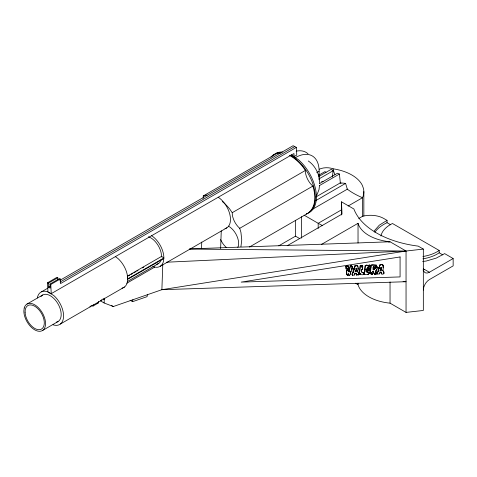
<?xml version="1.0" encoding="UTF-8"?>
<svg xmlns="http://www.w3.org/2000/svg" width="477" height="477" viewBox="0 0 477 477"><rect width="100%" height="100%" fill="white"/><g stroke="black" fill="none" stroke-linecap="round" stroke-linejoin="round"><path stroke-width="0.72" d="M353.916 272.003L353.785 271.622L352.652 272.677L352.145 274.77L352.783 273.065L353.916 272.003L353.183 271.95L354.178 269.487L353.785 268.485L354.649 269.016L354.202 267.573L354.494 266.345L355.15 265.641L357.219 265.504L357.774 266.047L358.269 268.456L357.655 271.842L358.549 272.486M383.216 267.639L383.055 265.689M383.18 266.798L383.264 268.831L382.751 270.733L383.645 271.383M355.472 283.201L358.03 284.68A39.042 22.544 0 0 0 390.043 303.157L406.046 312.399L423.337 310.461L423.337 249.089L406.046 251.027L161.882 289.694L113.317 306.532L104.129 302.978L104.302 298.149M162.776 264.598L161.882 289.694L406.046 281.71L403.083 281.639M201.509 248.744L201.747 242.101M220.63 248.547L221.256 230.838M348.753 267.019L348.001 265.898L346.624 265.981L345.908 266.524L346.91 274.4M346.177 268.694L345.908 266.524M346.803 268.187L346.934 267.913L347.256 268.557M346.934 268.569L346.827 267.919M346.743 271.86C345.241 275.211 349.832 277.274 350.78 273.601L350.577 271.24L350.535 271.818M347.131 270.805L347.28 269.362L347.602 269.35L347.131 270.805L347.393 269.684L347.524 270.071M348.699 267.299L348.52 271.157L349.033 271.973L349.748 267.43L350.261 266.196L351.102 265.671L352.086 266.512L352.247 268.605L352.104 268.968L351.483 268.819C351.698 269.445 352.08 270.083 351.108 271.437L350.714 271.628M348.651 271.544L348.621 266.637M348.776 274.496C348.92 273.601 347.53 274.883 348.544 274.68L348.639 274.108L347.989 274.227L348.24 273.858L348.544 274.68M350.404 271.431L350.78 273.601M351.805 269.129L351.322 268.927L351.46 269.314M353.183 271.95L353.147 270.572L354.041 269.1L353.779 268.575M353.91 268.956L353.785 268.485M354.649 269.016L354.268 267.919M355.198 270.304L355.443 271.669L356.683 270.99L356.295 268.497L355.293 271.049M357.655 271.842L357.625 270.465M358.036 269.553L358 267.853L358.269 268.456M361.089 266.732L361.333 266.452L361.435 267.102M361.226 267.114L361.119 266.458M367.296 270.489L367.159 271.836L369.21 272.069L369.747 273.19L368.25 274.43L364.768 274.615L364.333 273.488L365.257 265.468L366.896 265.039L367.934 265.922L370.009 265.385L370.295 265.737L369.878 264.997L367.803 265.54M365.257 265.468L364.464 273.87L364.333 273.488M365.787 269.66L365.835 269.207L365.919 270.042L366.658 270.101L365.787 269.66L365.919 270.042M366.05 271.258L366.467 271.991L366.908 271.133M366.658 270.101L366.503 270.554L367.29 270.161L366.938 268.801L367.159 269.779L366.372 270.173L366.527 269.714M367.046 271.514L366.181 271.646M367.695 268.265L367.672 267.329L368.023 269.237L368.453 269.213L368.578 268.372L369.431 268.336L369.753 269.964L369.276 270.572L367.427 270.87L367.29 272.224L369.729 272.838M369.723 268.587L369.52 270.447M370.188 266.852L370.23 265.701L370.188 266.852L367.809 267.716M372.764 271.735C372.454 270.572 373.574 274.424 371.953 274.46L370.844 273.881L371.511 273.583L371.44 272.57L370.981 272.701L371.118 273.082C368.244 274.382 371.792 266.667 370.867 265.695L372.245 264.735L376.15 265.015L376.186 265.88L375.375 266.959C374.922 268.396 376.007 268.575 375.506 267.102L376.043 266.577L377.039 266.679L377.08 268.378M371.511 273.583L371.44 272.57M374.391 267.203L374.254 266.822L374.815 267.722L374.606 269.129L373.396 269.738L373.455 267.335L374.666 267.412M373.199 269.565L373.014 267.573L373.139 268.044M375.763 273.571L375.685 272.647L375.763 273.571L376.353 273.011C375.942 271.938 377.092 273.756 376.425 272.707M382.751 270.733L382.62 270.352L383.836 271.807L383.973 273.369L383.496 273.84C380.521 275.473 382.5 271.741 380.348 272.456L379.674 273.828L377.623 274.096L377.241 273.667L377.879 271.956L379.012 270.9L378.142 270.459L379.137 267.996L378.881 267.382L379.746 267.913L379.364 266.81L379.781 267.549M378.279 270.841L379.137 267.996M379.275 268.378L378.881 267.382M379.43 266.852C379.072 264.973 382.029 263.853 383.001 265.325M379.746 267.913L379.65 267.168M161.524 256.96L161.596 256.382L163.867 257.985L163.438 261.509A18.579 10.727 60 0 1 154.721 267.084L126.739 283.249M240.927 246.698L241.75 239.997L240.927 232.347L239.728 228.31A13.911 8.031 60 0 1 232.227 212.688L229.741 209.051A33.956 19.605 60 0 0 222.288 201.532M319.53 185.291L319 189.625L316.579 195.737M332.38 177.05L333.149 170.736L331.217 169.329L319.053 176.353M130.143 300.277L132.57 301.679L132.886 299.747M147.387 294.72L147.071 296.652L132.57 301.679M352.014 274.388L352.527 275.199L353.916 275.14L354.578 274.931L355.258 273.559L356.373 273.822L355.848 273.094L355.985 273.482M379.662 272.808L379.674 273.828M376.055 265.498L376.15 265.015M368.453 269.213L368.405 268.491M361.453 271.407L361.375 269.797L362.496 269.207L362.794 266.327L362.246 265.29L360.123 265.784L359.354 274.06L359.712 274.615L362.89 274.746L363.724 274.305L363.79 273.601M366.467 271.991L366.497 271.264L366.807 271.556M377.241 273.667L377.748 271.574L378.881 270.519L379.012 270.9M380.455 268.652L380.777 267.567M375.643 267.49L376.55 266.911L377.331 267.591L376.651 270.334L375.673 271.335L376.299 272.474L375.816 273.035M363.534 272.981L363.683 272.528L362.305 272.498L361.566 271.669M363.683 272.528L363.921 273.983M376.281 265.397L372.376 265.123L371.118 265.737L370.355 273.452M375.357 268.217L375.244 266.577L375.87 265.916L376.001 266.303M373.062 269.183L374.26 269.064L374.683 267.341M351.948 266.13L352.104 268.968M375.632 273.19L376.222 272.623M376.532 272.701L376.562 274.078L375.155 274.317L374.189 273.756L373.712 272.629M376.663 273.088L376.562 274.078M237.82 247.33L238.381 245.941A14.024 8.097 60 0 0 228.435 226.128M350.303 274.013L350.643 273.214M370.844 273.881L370.76 273.375L371.374 273.196M376.52 269.946L376.806 269.29M346.04 266.911L347.28 266.226L348.52 266.554M349.116 271.163L350.392 266.583L351.233 266.053L352.086 266.512M354.566 273.917L354.793 273.458L354.93 273.84M362.77 266.017L361.262 265.677L360.254 266.172L359.491 274.448M357.905 266.428C356.82 264.818 353.648 266.315 354.405 268.301M383.317 267.186C384.587 263.256 377.987 263.68 379.501 267.198M365.966 269.594L366.962 269.189M358.609 272.528L358.4 274.943L356.557 274.967L356.331 273.75M358.632 274.8L358.746 272.91L357.523 271.455M375.542 270.954L375.906 270.489M349.033 271.973L348.979 270.781M372.77 271.646L373.384 271.508L373.247 271.121L373.592 271.968M374.147 231.035L379.298 225.18L387.044 220.368L383.741 218.46A18.734 10.816 0 0 0 362.52 216.319L358.77 218.484M369.592 272.45L368.536 273.792M249.465 247.02L307.838 213.326C316.376 207.245 315.762 195.045 312.852 186.096A13.911 8.031 60 0 1 305.352 170.474L302.865 166.837A33.956 19.605 60 0 0 289.605 155.502M353.922 268.867L354.328 269.028M355.443 271.669L355.305 271.282L356.546 270.602L356.164 268.11M359.354 274.06L359.908 274.126M375.125 267.746L375.685 268.11M379.018 267.764L379.4 267.657M380.539 270.566L381.075 267.406L381.391 267.388L381.779 269.881L380.539 270.566L380.402 270.179L381.642 269.499L381.356 267.627M368.536 268.873L369.854 268.974M53.036 324.795A18.71 10.804 60 0 0 63.566 316.43A18.71 10.804 60 0 0 53.901 295.621L47.944 291.978L47.503 282.795L56.978 277.322L57.8 277.739L57.896 279.76M47.503 282.795L48.32 283.213L57.8 277.739M48.32 283.213L48.517 287.255L50.163 288.096L49.966 284.053L59.446 278.58L60.263 279.003L60.49 283.594L296.402 147.393L296.772 155.037L294.643 156.271M203.124 198.468A13.195 7.62 60 0 0 203.244 195.958L276.362 153.737L278.848 152.974A33.956 19.605 60 0 1 280.941 152.938M49.966 284.053L50.789 284.471L60.263 279.003M59.78 280.428L293.111 145.712L296.402 147.393M48.517 287.255L50.413 286.158M41.487 291.811L47.903 288.108M60.132 282.008L294.756 146.552M27.028 304.034L42.674 295.001M37.331 297.97A18.71 10.804 60 0 1 47.318 291.662L51.236 293.659L293.963 153.522L294.076 155.967M232.227 212.688L305.352 170.474M127.27 276.219L161.596 256.382M42.364 330.597L58.009 321.558M127.234 281.597L158.394 263.602M316.74 172.561L319.119 171.189L319.119 179.775M160.26 266.267L226.873 227.809M60.358 324.044L124.491 287.017M318.666 175.244L325.07 171.547L326.012 172.549M93.206 305.942L98.012 303.169M318.994 178.911L333.149 170.736M239.728 228.31L312.852 186.096M319.459 183.639L337.477 173.234L339.409 174.057L340.351 182.864L316.018 196.918M319.554 185.517L339.409 174.057M315.494 200.763L345.592 183.383L347.322 189.19L311.457 209.898M278.783 245.816L295.513 236.157L295.513 220.273M341.466 209.868L318.189 223.302L304.082 215.157M348.132 206.016L362.52 197.711A41.052 23.701 0 0 0 363.45 188.469L362.359 185.428A41.052 23.701 0 0 0 333.053 168.798A11.865 6.851 0 0 0 319.274 169.21M287.202 245.721L342.027 214.066L341.466 201.819L353.88 208.986A84.071 48.541 0 0 0 418.198 246.12L423.337 249.089M321.54 244.379L358.03 223.308A39.042 22.544 0 0 0 390.043 241.785L406.046 251.027L406.046 312.399M423.475 269.702A8.544 4.931 -60 0 0 424.268 269.302L429.378 272.254L453.15 258.528L453.15 265.88L429.378 279.605A8.544 4.931 -60 0 0 423.337 290.07M128.504 275.927L129.774 275.193M131.044 274.466L132.952 273.375M134.222 272.641L135.492 271.914M136.762 271.186L138.032 270.453M142.474 267.901L143.744 267.174M127.597 279.355L163.796 258.57M423.051 270L424.268 269.302M361.667 269.392L362.162 269.237L362.293 269.618M365.394 265.856L367.028 265.427L367.934 265.922M353.046 271.562L353.379 271.461M378.142 270.459L378.47 270.352M203.244 195.958L205.73 195.188A33.956 19.605 60 0 1 207.107 195.135M306.413 213.762L307.838 213.326M349.075 275.074L349.516 274.943L349.653 275.33M371.118 273.082L371.577 272.951M367.773 274.138L368.25 274.43M388.576 242.036L390.043 241.785L189.697 248.905M369.216 266.864L368.131 266.995L368.268 267.382M422.652 261.45L426.146 261.056L436.294 258.087L444.63 253.609L453.15 258.528M166.574 262.213L406.046 251.027L189.691 249.072M346.964 268.301L347.262 268.468M354.196 268.646L354.518 268.629M379.614 267.525L379.269 267.275M368.316 268.831L367.886 268.849L368.023 269.237M368.81 270.244L367.528 270.298L367.66 270.686M366.008 271.622L366.33 271.604M361.155 270.22L362.031 272.546L363.82 272.916M370.224 273.071L370.569 273.446M356.343 274.418L358.269 274.561L358.4 274.943M321.587 181.493L323.036 181.54M340.351 182.864L345.592 183.383M346.934 274.657L347.578 275.14M364.643 274.466L364.511 274.084L364.78 274.269M152.777 266.375L154.721 267.084M381.308 272.504L381.177 272.117L381.791 273.911M374.057 273.369L374.88 274.293M291.161 154.763L298.62 159.825A33.956 19.605 60 0 1 309.382 212.432M292.139 155.568L293.45 156.241M322.714 225.74L318.189 223.302L318.189 228.495M292.407 155.764L295.513 157.559A33.378 19.271 -60 0 1 319.119 171.189M442.823 254.897L439.21 252.804L439.21 250.479L392.47 223.498A33.163 19.146 0 0 0 380.95 236.008M387.044 220.368L387.044 222.693L390.657 224.78M295.513 236.157L299.717 238.583M103.044 298.787L104.254 299.484M111.409 305.429L113.317 306.532M100.325 300.778L104.129 302.978M377.11 273.279L377.492 273.715M308.273 160.958C313.89 164.714 317.569 170.909 319.125 177.402M115.374 256.614L118.034 258.588A18.71 10.804 60 0 1 127.144 274.15L127.699 278.246L127.419 281.901A18.71 10.804 60 0 1 122.029 288.156M370.707 273.494L370.981 273.709L370.891 273.285M375.512 271.222L376.275 272.278M348.52 271.157L348.896 271.586M362.502 265.415L362.431 269.445M382.721 264.681L382.852 265.069M382.536 264.502L382.667 264.89M382.315 264.401L382.453 264.783M383.091 266.744L383.365 267.347M383.973 273.369L383.735 271.914M380.247 264.538L380.378 264.92M383.365 273.452L383.496 273.84M381.642 269.499L381.779 269.881M379.883 264.807L380.02 265.188M380.831 270.161L380.962 270.548M381.338 272.331L381.469 272.719M381.522 273.482L381.654 273.864M380.944 271.991L381.081 272.379M381.439 273.315L381.57 273.697M379.114 267.192L379.424 267.925M380.646 271.962L380.777 272.343M378.875 267.472L379.006 267.853M380.348 272.456L380.217 272.069L380.02 272.737M377.039 266.679L377.313 267.281M378.619 270.978L378.756 271.359M376.788 266.554L376.919 266.941M378.38 271.019L378.511 271.407M378.154 271.139L378.285 271.52M376.419 266.524L376.55 266.911M376.043 266.577L376.174 266.959M375.602 266.279L375.9 267.072M375.59 266.864L375.721 267.251M375.244 266.577L375.375 266.959M375.447 267.734L375.578 268.116M375.327 267.83L375.465 268.211M376.222 270.346L376.353 270.733M377.289 273.589L377.42 273.977M374.534 267.025L374.815 267.722M376.025 271.687L376.299 272.474M376.329 272.623L376.46 273.005M376.079 272.993L376.21 273.375M373.849 266.726L373.98 267.114M374.475 268.742L374.606 269.129M373.634 266.738L373.765 267.12M375.739 273.184L375.87 273.571M373.473 266.792L373.61 267.18M374.26 269.064L374.391 269.445M373.318 266.953L373.455 267.335M373.998 269.261L374.129 269.642M373.688 269.332L373.819 269.72M375.023 273.935L375.155 274.317M371.672 264.872L371.804 265.26M373.258 269.35L373.396 269.738M374.493 273.804L374.63 274.192M371.249 265.081L371.386 265.462M373.086 271.014L373.217 271.395M370.987 265.349L371.118 265.737M369.878 264.997L370.009 265.385M370.188 266.148L370.319 266.536M372.71 273.876L372.579 273.488L372.549 274.102M369.466 265.129L369.603 265.516M369.729 266.709L369.866 267.09M372.161 273.911L372.293 274.293M368.87 265.492L369.007 265.874M371.821 274.072L371.953 274.46M368.626 265.301L368.793 265.886M368.471 265.242L368.608 265.623M368.363 265.242L368.5 265.629M369.431 268.336L369.562 268.718M368.512 266.941L368.643 267.323M369.544 269.857L369.681 270.244M370.76 273.375L370.897 273.762M368.578 268.372L368.709 268.754M369.138 270.191L369.276 270.572M366.896 265.039L367.028 265.427M369.46 272.206L369.592 272.594M369.609 272.802L369.747 273.19M367.588 267.609L367.725 267.991M369.21 272.069L369.341 272.45M367.135 268.974L367.266 269.356M366.938 268.801L367.069 269.189M367.159 269.779L367.29 270.161M366.783 269.255L366.92 269.642M366.861 270.06L366.998 270.441M367.451 272.093L367.582 272.48M366.515 269.803L366.646 270.191M367.159 271.836L367.29 272.224M366.813 271.049L366.95 271.431M365.901 269.111L366.038 269.493M365.984 269.827L366.115 270.215M366.497 271.264L366.634 271.646M366.384 271.407L366.521 271.795M362.246 265.29L362.383 265.677M361.876 265.26L362.013 265.647M364.339 273.393L364.476 273.78M364.637 274.227L364.768 274.615M363.724 274.305L363.593 273.923L363.486 274.537M361.954 269.344L362.085 269.732M360.391 265.528L360.523 265.916M360.195 265.653L360.332 266.041M362.305 272.498L362.442 272.886M357.625 265.79L357.756 266.172M357.44 265.606L357.577 265.993M357.219 265.504L357.356 265.886M359.789 274.221L359.926 274.609M359.575 274.233L359.712 274.615M358.74 274.09L358.877 274.472M355.15 265.641L355.282 266.023M355.842 268.128L355.979 268.509M356.546 270.602L356.683 270.99M354.787 265.91L354.924 266.291M355.735 271.264L355.872 271.651M354.554 268.271L354.685 268.658M356.08 273.22L356.212 273.607M356.557 274.633L356.695 275.02M356.426 274.585L356.557 274.967M354.172 268.378L354.304 268.76M354.017 268.295L354.155 268.682M355.687 273.452L355.121 273.172L355.258 273.559M354.041 269.1L354.178 269.487M351.793 265.898L351.925 266.285M351.507 265.743L351.644 266.13M354.441 274.549L354.578 274.931M352.115 268.223L352.247 268.605M353.529 272.081L353.66 272.462M352.002 268.193L352.133 268.575M351.102 265.671L351.233 266.053M351.919 268.098L352.056 268.479M353.284 272.123L353.415 272.51M350.768 265.772L350.905 266.154M353.058 272.242L353.195 272.623M351.817 269.04L351.943 269.517M351.722 268.956L351.853 269.338M350.517 265.886L350.649 266.267M350.261 266.196L350.392 266.583M352.527 275.199L352.193 274.692L352.324 275.08M350.971 271.049L351.108 271.437M348.001 265.898L348.138 266.285M347.471 265.826L347.602 266.214M349.14 271.312L349.271 271.693M347.149 265.844L347.28 266.226M346.624 265.981L346.755 266.369M346.242 266.142L346.374 266.53M346.934 267.913L347.071 268.295M346.004 266.321L346.135 266.709M347.339 270.226L347.471 270.608M348.454 273.846L348.586 274.233M347.107 270.411L347.238 270.799M346.052 268.217L346.189 268.605M347.989 274.227L348.222 274.698M347.375 275.116L347.512 275.503M347.202 275.026L347.334 275.414M356.241 273.44L356.474 274.806M373.455 271.586L373.843 273.017M370.158 265.355L370.367 266.083M372.626 271.353L372.77 272.063M319.292 178.833L319.763 183.257M161.572 256.584L161.202 253.126A15.336 8.854 60 0 0 148.466 236.771M375.506 267.102L375.554 267.728M50.789 284.471L51.236 293.659M390.043 281.973L390.043 303.157M363.844 191.563L363.844 216.027M362.52 216.319L362.52 197.711A71.866 41.493 0 0 1 347.119 189.035M358.03 223.308L358.03 243.031M358.03 283.219L358.03 284.68M341.466 201.819L341.466 214.954M301.518 216.641L301.518 238.142M127.627 277.745L127.627 278.926L163.867 257.985A18.579 10.727 60 0 0 151.62 235.704M429.378 272.254A8.544 4.931 -60 0 1 423.337 268.766M439.21 250.479A33.163 19.146 0 0 1 422.902 256.531M374.862 232.245A40.933 23.635 0 0 1 387.044 222.693M439.21 252.804A33.163 19.146 0 0 1 422.902 258.856M226.456 247.569A14.024 8.097 60 0 1 220.583 239.549M270.984 157.16A33.956 19.605 60 0 1 280.697 152.646M290.07 155.234A33.956 19.605 60 0 1 313.771 186.769A33.956 19.605 60 0 1 306.294 213.97M272.564 155.949A33.956 19.605 60 0 1 273.631 154.894M275.426 153.612A33.956 19.605 60 0 1 282.491 152.044M296.151 151.191A33.378 19.271 -60 0 1 308.023 153.827M161.202 259.613A15.336 8.854 60 0 1 156.748 264.21M218.233 197.239A18.579 10.727 60 0 1 229.98 215.002A18.579 10.727 60 0 1 225.007 228.608M40.95 296.599A15.336 8.854 60 0 1 57.753 303.42A15.336 8.854 60 0 1 56.364 322.172M341.037 183.544A71.866 41.493 0 0 1 340.125 182.518M334.884 174.451A71.866 41.493 0 0 1 333.053 168.798M101.565 299.693A1.753 1.014 60 0 1 100.343 300.438M98.435 301.476A2.457 1.419 60 0 1 97.236 303.259M93.695 304.803A2.457 1.419 60 0 1 91.536 305.524M93.045 305.149A1.753 1.014 60 0 1 92.299 305.399M90.725 305.954A1.753 1.014 60 0 1 89.819 306.83M360.785 273.494L360.356 273.512L360.785 273.494M24.22 308.023L23.85 311.052A15.336 8.854 60 0 0 39.275 331.306A15.336 8.854 60 0 0 41.666 311.743A15.336 8.854 60 0 0 24.22 308.023M400.078 256.948L241.183 282.11L400.078 276.916L400.078 256.948M25.096 312.179A13.583 7.841 60 0 0 39.8 329.655A13.583 7.841 60 0 0 39.186 310.104A13.583 7.841 60 0 0 25.096 312.179"/></g></svg>
